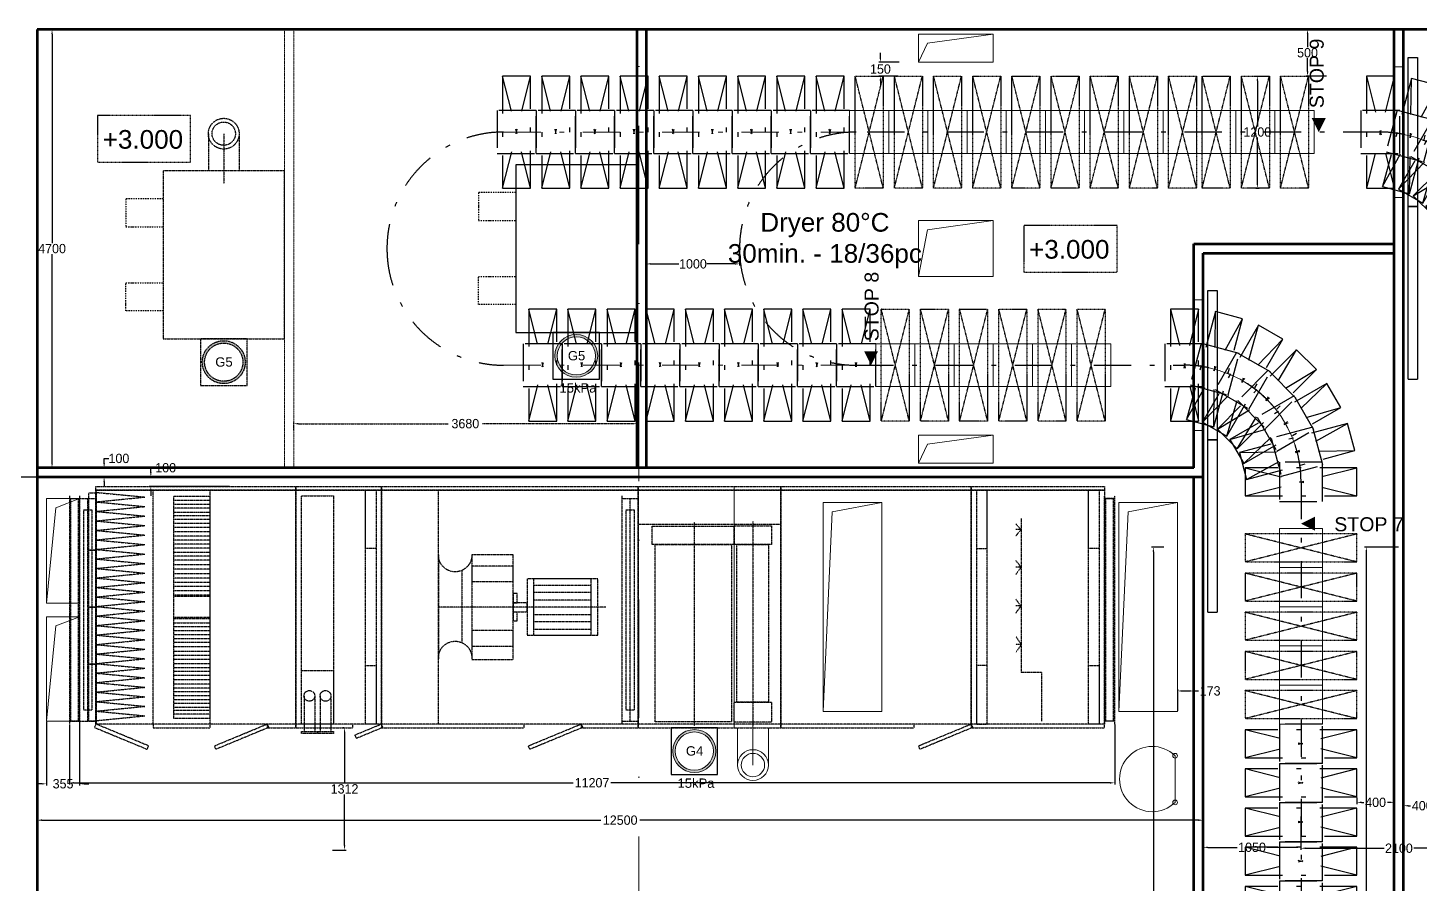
# Model space of a CAD drawing. Header units: metres. Extents: x 31500 to 1073645, y -1029792 to 61053.
# Drawn here: x 111158 to 126086, y -539297 to -530114 of the extents above; entities that cross this region are included whole.
import ezdxf

# ---------------------------------------------------------------- set-up
doc = ezdxf.new("R2010")
doc.units = ezdxf.units.M
doc.header["$PDMODE"] = 65
for name, pattern in [('DASHDOT', [8.5, 4, -2, 0.5, -2]), ('STRICHPUNKT', [1, 0.5, -0.25, 0, -0.25]), ('ČERCHOVANÁ', [25.4, 12.7, -6.35, 0, -6.35])]:
    doc.linetypes.add(name, pattern=pattern)
for name, color, linetype in [('3', 3, 'STRICHPUNKT'), ('CONVEYOR', 6, 'DASHDOT'), ('Layer15', 7, 'Continuous'), ('Rozšíření KAPA', 254, 'DASHDOT'), ('TG-OBRYS', 1, 'Continuous'), ('Trajektorie vozíku', 9, 'Continuous'), ('Vozík', 4, 'Continuous'), ('VZT-kanaly', 4, 'Continuous')]:
    doc.layers.add(name, color=color, linetype=linetype)
doc.layers.add('Osa(ISO)', color=6, linetype='Continuous', lineweight=25, true_color=0xff00ff)
for name, color, linetype, lineweight in [('Text obecně', 7, 'Continuous', 25), ('TG-KOTY', 2, 'Continuous', 18), ('TG-POMOC', 9, 'Continuous', 18)]:
    doc.layers.add(name, color=color, linetype=linetype, lineweight=lineweight)
doc.styles.add('ROMANS', font='TIMES.TTF')
doc.dimstyles.new('100', dxfattribs={"dimscale": 100, "dimtxt": 1, "dimasz": 0.5, "dimexe": 0.18, "dimexo": 0.0625, "dimgap": 0.09, "dimtad": 0, "dimtih": 1, "dimtoh": 1, "dimdec": 0, "dimzin": 0, "dimdsep": 46, "dimtxsty": 'Standard', "dimcen": 0.09, "dimadec": 0, "dimazin": 0, "dimtfac": 1, "dimtdec": 4, "dimtofl": 0, "dimtmove": 0, "dimatfit": 3, "dimfxl": 1, "dimtolj": 1, "dimtzin": 0, "dimarcsym": 0})

# ---------------------------------------------------------------- blocks, each defined once
blk = doc.blocks.new('*D3741')
at = {"layer": 'DEFPOINTS', "color": 0}
for p in [(110793, -534932), (112552, -534932), (112258, -539682)]:
    blk.add_point(p, dxfattribs=at)
at = {"layer": 'TG-KOTY', "color": 0, "lineweight": -2}
for p, q in [((112546, -534932), (110775, -534932)), ((110793, -534982), (110793, -536923)), ((110793, -539632), (110793, -537041)), ((112252, -539682), (110775, -539682))]:
    blk.add_line(p, q, dxfattribs=at)
at = {"layer": 'TG-KOTY', "color": 0}
for points in [[(110802, -534982), (110785, -534982), (110793, -534932)], [(110785, -539632), (110802, -539632), (110793, -539682)]]:
    blk.add_solid(points, dxfattribs=at)
at = {"layer": 'TG-KOTY', "color": 0, "insert": (110793, -536982), "char_height": 100, "attachment_point": 5}
blk.add_mtext('\\A1;4750', dxfattribs=at)
blk = doc.blocks.new('*D3742')
at = {"layer": 'DEFPOINTS', "color": 0}
for p in [(111976, -534832), (112552, -534832), (111259, -534932)]:
    blk.add_point(p, dxfattribs=at)
at = {"layer": 'TG-KOTY', "color": 0, "lineweight": -2}
for p, q in [((112546, -534832), (111958, -534832)), ((111976, -534732), (112026, -534732)), ((111976, -534782), (111976, -534732)), ((111265, -534932), (111994, -534932)), ((111976, -534982), (111976, -535032))]:
    blk.add_line(p, q, dxfattribs=at)
at = {"layer": 'TG-KOTY', "color": 0}
for points in [[(111968, -534782), (111985, -534782), (111976, -534832)], [(111985, -534982), (111968, -534982), (111976, -534932)]]:
    blk.add_solid(points, dxfattribs=at)
at = {"layer": 'TG-KOTY', "color": 0, "insert": (112135, -534732), "char_height": 100, "attachment_point": 5}
blk.add_mtext('\\A1;100', dxfattribs=at)
blk = doc.blocks.new('*D3743')
at = {"layer": 'DEFPOINTS', "color": 0}
for p in [(111418, -530132), (112546, -530132), (111976, -534832)]:
    blk.add_point(p, dxfattribs=at)
at = {"layer": 'TG-KOTY', "color": 0, "lineweight": -2}
for p, q in [((112540, -530132), (111400, -530132)), ((111418, -530182), (111418, -532423)), ((111418, -534782), (111418, -532541)), ((111970, -534832), (111400, -534832))]:
    blk.add_line(p, q, dxfattribs=at)
at = {"layer": 'TG-KOTY', "color": 0}
for points in [[(111426, -530182), (111410, -530182), (111418, -530132)], [(111410, -534782), (111426, -534782), (111418, -534832)]]:
    blk.add_solid(points, dxfattribs=at)
at = {"layer": 'TG-KOTY', "color": 0, "insert": (111418, -532482), "char_height": 100, "attachment_point": 5}
blk.add_mtext('\\A1;4700', dxfattribs=at)
blk = doc.blocks.new('*D3744')
at = {"layer": 'DEFPOINTS', "color": 0}
for p in [(114554, -537620), (114418, -538932), (114554, -538932)]:
    blk.add_point(p, dxfattribs=at)
at = {"layer": 'TG-KOTY', "color": 0, "lineweight": -2}
for p, q in [((114548, -537620), (114536, -537620)), ((114554, -537670), (114554, -538217)), ((114554, -538882), (114554, -538335)), ((114425, -538932), (114572, -538932))]:
    blk.add_line(p, q, dxfattribs=at)
at = {"layer": 'TG-KOTY', "color": 0}
for points in [[(114562, -537670), (114546, -537670), (114554, -537620)], [(114546, -538882), (114562, -538882), (114554, -538932)]]:
    blk.add_solid(points, dxfattribs=at)
at = {"layer": 'TG-KOTY', "color": 0, "insert": (114554, -538276), "char_height": 100, "attachment_point": 5}
blk.add_mtext('\\A1;1312', dxfattribs=at)
blk = doc.blocks.new('9A$41464748494A')
at = {"layer": '3', "color": 5}
for p, q in [((-600, 150), (-600, -150)), ((600, 150), (-600, 150)), ((-600, -150), (600, 150)), ((-600, 150), (600, -150)), ((600, -150), (600, 150)), ((-600, -150), (600, -150))]:
    blk.add_line(p, q, dxfattribs=at)
blk = doc.blocks.new('eA$4150')
at = {"layer": 'Osa(ISO)', "color": 4, "lineweight": 0}
blk.add_lwpolyline([(-230, -210), (230, -210), (230, 210), (-230, 210)], close=True, dxfattribs=at)
at = {"layer": 'Osa(ISO)', "color": 5, "lineweight": 0}
blk.add_blockref('9A$41464748494A', (0, 0), dxfattribs=at)
blk = doc.blocks.new('*D3776')
at = {"layer": 'DEFPOINTS', "color": 0}
for p in [(124808, -538567), (126908, -538635), (126908, -538912)]:
    blk.add_point(p, dxfattribs=at)
at = {"layer": 'TG-KOTY', "color": 0, "lineweight": -2}
for p, q in [((124808, -538573), (124808, -538930)), ((126908, -538641), (126908, -538930)), ((124858, -538912), (125699, -538912)), ((126858, -538912), (126017, -538912))]:
    blk.add_line(p, q, dxfattribs=at)
at = {"layer": 'TG-KOTY', "color": 0}
for points in [[(124858, -538903), (124858, -538920), (124808, -538912)], [(126858, -538920), (126858, -538903), (126908, -538912)]]:
    blk.add_solid(points, dxfattribs=at)
at = {"layer": 'TG-KOTY', "color": 0, "insert": (125858, -538912), "char_height": 100, "attachment_point": 5}
blk.add_mtext('\\A1;2100', dxfattribs=at)
blk = doc.blocks.new('*D3778')
at = {"layer": 'DEFPOINTS', "color": 0}
for p in [(111259, -538524), (123759, -538611), (123759, -538617)]:
    blk.add_point(p, dxfattribs=at)
at = {"layer": 'TG-KOTY', "color": 0, "lineweight": -2}
for p, q in [((111259, -538530), (111259, -538629)), ((111309, -538611), (117300, -538611)), ((123709, -538611), (117718, -538611)), ((123759, -538611), (123759, -538593))]:
    blk.add_line(p, q, dxfattribs=at)
at = {"layer": 'TG-KOTY', "color": 0}
for points in [[(111309, -538602), (111309, -538619), (111259, -538611)], [(123709, -538619), (123709, -538602), (123759, -538611)]]:
    blk.add_solid(points, dxfattribs=at)
at = {"layer": 'TG-KOTY', "color": 0, "insert": (117509, -538611), "char_height": 100, "attachment_point": 5}
blk.add_mtext('\\A1;12500', dxfattribs=at)
blk = doc.blocks.new('*D3803')
at = {"layer": 'DEFPOINTS', "color": 0}
for p in [(112477, -534932), (112552, -534932), (113326, -535032)]:
    blk.add_point(p, dxfattribs=at)
at = {"layer": 'TG-KOTY', "color": 0, "lineweight": -2}
for p, q in [((112477, -534832), (112527, -534832)), ((112477, -534882), (112477, -534832)), ((112546, -534932), (112459, -534932)), ((113320, -535032), (112459, -535032)), ((112477, -535082), (112477, -535132))]:
    blk.add_line(p, q, dxfattribs=at)
at = {"layer": 'TG-KOTY', "color": 0}
for points in [[(112469, -534882), (112485, -534882), (112477, -534932)], [(112485, -535082), (112469, -535082), (112477, -535032)]]:
    blk.add_solid(points, dxfattribs=at)
at = {"layer": 'TG-KOTY', "color": 0, "insert": (112636, -534832), "char_height": 100, "attachment_point": 5}
blk.add_mtext('\\A1;100', dxfattribs=at)
blk = doc.blocks.new('*D3804')
at = {"layer": 'DEFPOINTS', "color": 0}
for p in [(124878, -530132), (124878, -530132), (125089, -530632)]:
    blk.add_point(p, dxfattribs=at)
at = {"layer": 'TG-KOTY', "color": 0, "lineweight": -2}
for p, q in [((124872, -530132), (124860, -530132)), ((124878, -530182), (124878, -530323)), ((124878, -530582), (124878, -530441)), ((125082, -530632), (124860, -530632))]:
    blk.add_line(p, q, dxfattribs=at)
at = {"layer": 'TG-KOTY', "color": 0}
for points in [[(124887, -530182), (124870, -530182), (124878, -530132)], [(124870, -530582), (124887, -530582), (124878, -530632)]]:
    blk.add_solid(points, dxfattribs=at)
at = {"layer": 'TG-KOTY', "color": 0, "insert": (124878, -530382), "char_height": 100, "attachment_point": 5}
blk.add_mtext('\\A1;500', dxfattribs=at)
blk = doc.blocks.new('*D3810')
at = {"layer": 'DEFPOINTS', "color": 0}
for p in [(120507, -530482), (120299, -530632), (120495, -530632)]:
    blk.add_point(p, dxfattribs=at)
at = {"layer": 'TG-KOTY', "color": 0, "lineweight": -2}
for p, q in [((120501, -530482), (120281, -530482)), ((120299, -530432), (120299, -530382)), ((120489, -530632), (120281, -530632)), ((120299, -530682), (120299, -530732))]:
    blk.add_line(p, q, dxfattribs=at)
at = {"layer": 'TG-KOTY', "color": 0}
for points in [[(120290, -530432), (120307, -530432), (120299, -530482)], [(120307, -530682), (120290, -530682), (120299, -530632)]]:
    blk.add_solid(points, dxfattribs=at)
at = {"layer": 'TG-KOTY', "color": 0, "insert": (120299, -530557), "char_height": 100, "attachment_point": 5}
blk.add_mtext('\\A1;150', dxfattribs=at)
blk = doc.blocks.new('4A$4145464748494A4B4C4D4E4F505152535455565758595A5B5C5D5E5F606162636465666768696A6B6C6D6E6F707172737475767778797A7B7C7D7E7F808182838485868788898A8B8C8D8E8F909192939495969798999A9B9C9D9E9FA0A1A2A3A4A5A6A7A8A9AAABACADAEAFB0B1B2B3B4B5B6B7B8B9BABBBCBDBEBFC0C1C2C3C4C5C6C7C8C9CACBCCCDCECFD0D1D2D3D4D5D6D7D8D9DADBDCDDDEDFE0E1E2E3E4E5E6E7EDF3F9FF10510B11111711D12312912F13513B14114714D15315915F16516616716816916A16B16C16D17317917F18518B19119719D1A31A91AF1B51BB1C11C71CD1D31D91DF1E51EB1F11F71FD20320920F21521B22122722D23323923F24524B25125725D26326926F')
at = {"color": 3}
for p, q in [((-285, -100), (-285, -2548)), ((-285, -131), (-175, -131)), ((-175, -100), (-175, -2548)), ((-175, -100), (-175, -2548)), ((-175, -131), (0, -131)), ((-88, -2517), (-88, -131)), ((-88, -2517), (-88, -131)), ((0, -64), (525, -114)), ((0, -100), (0, -2548)), ((0, -166), (525, -114)), ((612, -2548), (612, -40)), ((1224, -2548), (1224, -40)), ((3672, -2548), (3672, -40)), ((3672, -2548), (3672, -40)), ((5639, -100), (5639, -2548)), ((5639, -100), (5639, -2548)), ((5639, -100), (5639, -2548)), ((5639, -131), (5814, -131)), ((5639, -131), (5814, -131)), ((5639, -131), (5814, -131)), ((5726, -2517), (5726, -131)), ((5726, -2517), (5726, -131)), ((5726, -2517), (5726, -131)), ((5726, -2517), (5726, -131)), ((5726, -2517), (5726, -131)), ((5726, -2517), (5726, -131)), ((5814, -100), (5814, -2548)), ((5814, -100), (5814, -2548)), ((5814, -100), (5814, -2548)), ((10812, -2548), (10812, -100)), ((10922, -131), (10812, -131)), ((10922, -2548), (10922, -100)), ((0, -166), (525, -216)), ((0, -268), (525, -216)), ((0, -268), (525, -318)), ((1222, -151), (832, -151)), ((1222, -194), (832, -194)), ((1222, -234), (832, -234)), ((832, -275), (1222, -275)), ((0, -370), (525, -318)), ((0, -370), (525, -420)), ((0, -472), (525, -420)), ((1218, -315), (832, -315)), ((1222, -356), (832, -356)), ((1222, -442), (832, -442)), ((1222, -399), (835, -399)), ((5814, -406), (7344, -406)), ((6415, -384), (6415, -2569)), ((7044, -377), (7044, -2569)), ((9917, -462), (9861, -399)), ((9919, -343), (9919, -1997)), ((0, -472), (525, -522)), ((0, -574), (525, -522)), ((0, -574), (525, -624)), ((1222, -486), (832, -486)), ((1222, -533), (832, -533)), ((1222, -576), (832, -576)), ((9917, -462), (9861, -462)), ((9917, -462), (9863, -531)), ((0, -676), (525, -624)), ((0, -676), (525, -726)), ((0, -778), (525, -726)), ((1222, -618), (832, -618)), ((1222, -661), (832, -661)), ((832, -704), (1222, -704)), ((3672, -733), (3672, -1855)), ((0, -778), (525, -828)), ((0, -880), (525, -828)), ((0, -880), (525, -930)), ((1222, -747), (832, -747)), ((1222, -791), (832, -791)), ((1222, -887), (832, -887)), ((1222, -840), (835, -840)), ((9917, -865), (9863, -865)), ((9917, -865), (9863, -944)), ((9917, -865), (9864, -796)), ((0, -982), (525, -930)), ((0, -982), (525, -1032)), ((0, -1084), (525, -1032)), ((1222, -936), (832, -936)), ((1222, -984), (832, -984)), ((1222, -1029), (832, -1029)), ((3923, -900), (3923, -1675)), ((0, -1084), (525, -1134)), ((0, -1186), (525, -1134)), ((0, -1186), (525, -1236)), ((1222, -1074), (832, -1074)), ((1222, -1121), (832, -1121)), ((1222, -1167), (832, -1167)), ((1222, -1181), (832, -1181)), ((0, -1288), (525, -1236)), ((0, -1288), (525, -1338)), ((0, -1390), (525, -1338)), ((5468, -1296), (3673, -1296)), ((9917, -1281), (9860, -1281)), ((9917, -1281), (9861, -1209)), ((9917, -1281), (9861, -1358)), ((0, -1390), (525, -1440)), ((0, -1492), (525, -1440)), ((0, -1492), (525, -1542)), ((1223, -1421), (831, -1421)), ((1222, -1405), (832, -1405)), ((832, -1464), (1224, -1464)), ((0, -1594), (525, -1542)), ((0, -1594), (525, -1644)), ((1224, -1505), (831, -1505)), ((1224, -1549), (831, -1549)), ((1224, -1592), (831, -1592)), ((1224, -1634), (831, -1634)), ((9920, -1694), (9864, -1608)), ((0, -1696), (525, -1644)), ((0, -1696), (525, -1746)), ((0, -1798), (525, -1746)), ((1224, -1673), (831, -1673)), ((1224, -1720), (831, -1720)), ((1224, -1770), (831, -1770)), ((9920, -1694), (9862, -1694)), ((9920, -1694), (9862, -1782)), ((0, -1798), (525, -1848)), ((0, -1900), (525, -1848)), ((0, -1900), (525, -1950)), ((1224, -1814), (831, -1814)), ((1224, -1857), (831, -1857)), ((1224, -1901), (831, -1901)), ((0, -2002), (525, -1950)), ((0, -2002), (525, -2052)), ((0, -2104), (525, -2052)), ((1224, -1946), (831, -1946)), ((1224, -1986), (831, -1986)), ((1224, -2027), (831, -2027)), ((1224, -2075), (831, -2075)), ((10136, -1996), (9919, -1996)), ((10136, -1996), (10136, -2519)), ((0, -2104), (525, -2154)), ((0, -2206), (525, -2154)), ((0, -2206), (525, -2256)), ((1224, -2120), (831, -2120)), ((1224, -2162), (831, -2162)), ((1224, -2203), (831, -2203)), ((0, -2308), (525, -2256)), ((0, -2308), (525, -2358)), ((0, -2410), (525, -2358)), ((1224, -2244), (831, -2244)), ((1224, -2287), (831, -2287)), ((2231, -2246), (2231, -2628)), ((2346, -2246), (2346, -2628)), ((2403, -2246), (2403, -2628)), ((2518, -2246), (2518, -2628)), ((-285, -2517), (-175, -2517)), ((-175, -2517), (0, -2517)), ((0, -2410), (525, -2460)), ((0, -2512), (525, -2460)), ((1220, -2402), (831, -2402)), ((1220, -2441), (831, -2441)), ((5639, -2517), (5814, -2517)), ((5639, -2517), (5814, -2517)), ((5639, -2517), (5814, -2517)), ((10922, -2517), (10812, -2517))]:
    blk.add_line(p, q, dxfattribs=at)
at = {"color": 3, "lineweight": -3}
for p, q in [((2202, -2628), (2374, -2628)), ((2202, -2648), (2202, -2628)), ((2374, -2648), (2202, -2648)), ((2374, -2628), (2374, -2648)), ((2374, -2628), (2547, -2628)), ((2374, -2648), (2374, -2628)), ((2547, -2648), (2374, -2648)), ((2547, -2628), (2547, -2648))]:
    blk.add_line(p, q, dxfattribs=at)
for points in [[(0, 0, 0), (2142, 0, 0), (2142, -40, 0), (0, -40, 0)], [(2142, 0, 0), (3060, 0, 0), (3060, -40, 0), (2142, -40, 0)], [(3060, 0, 0), (5814, 0, 0), (5814, -40, 0), (3060, -40, 0)], [(5814, 0, 0), (7344, 0, 0), (7344, -40, 0), (5814, -40, 0)], [(7344, 0, 0), (9384, 0, 0), (9384, -40, 0), (7344, -40, 0)], [(9384, 0, 0), (10812, 0, 0), (10812, -40, 0), (9384, -40, 0)], [(-268, -131, 0), (-192, -131, 0), (-192, -2517, 0), (-268, -2517, 0)], [(-75, -70, 0), (0, -70, 0), (0, -682, 0), (-75, -682, 0)], [(0, -40, 0), (1, -40, 0), (1, -2548, 0), (0, -2548, 0)], [(0, -40, 0), (2142, -40, 0), (2142, -2548, 0), (0, -2548, 0)], [(1223, -108, 0), (831, -108, 0), (831, -2484, 0), (1223, -2484, 0)], [(2142, -40, 0), (3060, -40, 0), (3060, -2548, 0), (2142, -2548, 0)], [(2202, -100, 0), (2547, -100, 0), (2547, -2548, 0), (2202, -2548, 0)], [(2889, -40, 0), (3005, -40, 0), (3005, -2548, 0), (2889, -2548, 0)], [(2889, -40, 0), (3005, -40, 0), (3005, -667, 0), (2889, -667, 0)], [(3060, -40, 0), (5814, -40, 0), (5814, -2548, 0), (3060, -2548, 0)], [(5814, -40, 0), (7344, -40, 0), (7344, -2548, 0), (5814, -2548, 0)], [(7344, -40, 0), (9384, -40, 0), (9384, -2548, 0), (7344, -2548, 0)], [(9384, -40, 0), (10812, -40, 0), (10812, -2548, 0), (9384, -2548, 0)], [(9555, -40, 0), (9439, -40, 0), (9439, -2548, 0), (9555, -2548, 0)], [(9555, -40, 0), (9439, -40, 0), (9439, -667, 0), (9555, -667, 0)], [(10641, -40, 0), (10757, -40, 0), (10757, -2548, 0), (10641, -2548, 0)], [(10641, -40, 0), (10757, -40, 0), (10757, -667, 0), (10641, -667, 0)], [(10906, -2517, 0), (10828, -2517, 0), (10828, -131, 0), (10906, -131, 0)], [(-131, -250, 0), (-44, -250, 0), (-44, -2398, 0), (-131, -2398, 0)], [(5683, -250, 0), (5770, -250, 0), (5770, -2398, 0), (5683, -2398, 0)], [(5683, -250, 0), (5770, -250, 0), (5770, -2398, 0), (5683, -2398, 0)], [(5683, -250, 0), (5770, -250, 0), (5770, -2398, 0), (5683, -2398, 0)], [(5962, -426, 0), (6841, -426, 0), (6841, -624, 0), (5962, -624, 0)], [(6841, -423, 0), (7243, -423, 0), (7243, -624, 0), (6841, -624, 0)], [(-75, -682, 0), (0, -682, 0), (0, -1294, 0), (-75, -1294, 0)], [(4474, -733, 0), (4030, -733, 0), (4030, -1855, 0), (4474, -1855, 0)], [(5996, -624, 0), (6814, -624, 0), (6814, -2526, 0), (5996, -2526, 0)], [(6872, -624, 0), (7212, -624, 0), (7212, -2314, 0), (6872, -2314, 0)], [(4473, -854, 0), (4029, -854, 0), (4029, -1018, 0), (4473, -1018, 0)], [(5381, -991, 0), (4622, -991, 0), (4622, -1596, 0), (5381, -1596, 0)], [(5309, -991, 0), (4692, -991, 0), (4692, -1596, 0), (5309, -1596, 0)], [(4517, -1149, 0), (4474, -1149, 0), (4474, -1247, 0), (4517, -1247, 0)], [(5310, -1063, 0), (4691, -1063, 0), (4691, -1529, 0), (5310, -1529, 0)], [(5310, -1138, 0), (4691, -1138, 0), (4691, -1448, 0), (5310, -1448, 0)], [(-75, -1294, 0), (0, -1294, 0), (0, -1906, 0), (-75, -1906, 0)], [(4622, -1247, 0), (4474, -1247, 0), (4474, -1346, 0), (4622, -1346, 0)], [(5310, -1218, 0), (4691, -1218, 0), (4691, -1373, 0), (5310, -1373, 0)], [(4517, -1347, 0), (4474, -1347, 0), (4474, -1441, 0), (4517, -1441, 0)], [(4473, -1546, 0), (4029, -1546, 0), (4029, -1712, 0), (4473, -1712, 0)], [(-75, -1906, 0), (0, -1906, 0), (0, -2518, 0), (-75, -2518, 0)], [(2889, -1921, 0), (3005, -1921, 0), (3005, -2548, 0), (2889, -2548, 0)], [(9555, -1921, 0), (9439, -1921, 0), (9439, -2548, 0), (9555, -2548, 0)], [(10641, -1921, 0), (10757, -1921, 0), (10757, -2548, 0), (10641, -2548, 0)], [(2202, -1973, 0), (2547, -1973, 0), (2547, -2548, 0), (2202, -2548, 0)], [(1224, -2327, 0), (831, -2327, 0), (831, -2366, 0), (1224, -2366, 0)], [(6841, -2314, 0), (7244, -2314, 0), (7244, -2527, 0), (6841, -2527, 0)], [(-15, -2585, 0), (550, -2819, 0), (565, -2782, 0), (0, -2548, 0)], [(612, -2588, 0), (1224, -2588, 0), (1224, -2548, 0), (612, -2548, 0)], [(1851, -2585, 0), (1286, -2819, 0), (1271, -2782, 0), (1836, -2548, 0)], [(1836, -2588, 0), (2142, -2588, 0), (2142, -2548, 0), (1836, -2548, 0)], [(2142, -2588, 0), (2754, -2588, 0), (2754, -2548, 0), (2142, -2548, 0)], [(3075, -2585, 0), (2793, -2702, 0), (2777, -2665, 0), (3060, -2548, 0)], [(3060, -2588, 0), (4590, -2588, 0), (4590, -2548, 0), (3060, -2548, 0)], [(5217, -2585, 0), (4652, -2819, 0), (4637, -2782, 0), (5202, -2548, 0)], [(5202, -2588, 0), (5814, -2588, 0), (5814, -2548, 0), (5202, -2548, 0)], [(5814, -2588, 0), (7344, -2588, 0), (7344, -2548, 0), (5814, -2548, 0)], [(7344, -2588, 0), (8772, -2588, 0), (8772, -2548, 0), (7344, -2548, 0)], [(9399, -2585, 0), (8834, -2819, 0), (8819, -2782, 0), (9384, -2548, 0)], [(9384, -2588, 0), (10812, -2588, 0), (10812, -2548, 0), (9384, -2548, 0)]]:
    blk.add_polyline3d(points, close=True, dxfattribs=at)
at = {"color": 3, "extrusion": (0, 0, -1)}
for centre, start_param, end_param in [((3851, -737), 1.572061, 4.712389), ((3851, -1839), -1.570796, 1.572061)]:
    blk.add_ellipse(centre, major_axis=(0, 179), ratio=1, start_param=start_param, end_param=end_param, dxfattribs=at)
at = {"color": 3}
for centre in [(2288, -2246), (2461, -2246)]:
    blk.add_ellipse(centre, major_axis=(0, 57.5), ratio=1, dxfattribs=at)
at = {"layer": 'Layer15', "color": 1, "lineweight": 0}
blk.add_line((9415, 99), (9415, 99), dxfattribs=at)
blk = doc.blocks.new('*D3817')
at = {"layer": 'DEFPOINTS', "color": 0}
for p in [(111604, -537580), (122811, -537580), (122811, -538210)]:
    blk.add_point(p, dxfattribs=at)
at = {"layer": 'TG-KOTY', "color": 0, "lineweight": -2}
for p, q in [((111604, -537586), (111604, -538228)), ((122811, -537586), (122811, -538228)), ((111654, -538210), (117006, -538210)), ((122761, -538210), (117408, -538210))]:
    blk.add_line(p, q, dxfattribs=at)
at = {"layer": 'TG-KOTY', "color": 0}
for points in [[(111654, -538202), (111654, -538219), (111604, -538210)], [(122761, -538219), (122761, -538202), (122811, -538210)]]:
    blk.add_solid(points, dxfattribs=at)
at = {"layer": 'TG-KOTY', "color": 0, "insert": (117207, -538210), "char_height": 100, "attachment_point": 5}
blk.add_mtext('\\A1;11207', dxfattribs=at)
blk = doc.blocks.new('*D3829')
at = {"layer": 'DEFPOINTS', "color": 0}
for p in [(111359, -537549), (111714, -537549), (111714, -538221)]:
    blk.add_point(p, dxfattribs=at)
at = {"layer": 'TG-KOTY', "color": 0, "lineweight": -2}
for p, q in [((111359, -537555), (111359, -538239)), ((111714, -537555), (111714, -538239)), ((111309, -538221), (111259, -538221)), ((111764, -538221), (111814, -538221))]:
    blk.add_line(p, q, dxfattribs=at)
at = {"layer": 'TG-KOTY', "color": 0}
for points in [[(111309, -538229), (111309, -538213), (111359, -538221)], [(111764, -538213), (111764, -538229), (111714, -538221)]]:
    blk.add_solid(points, dxfattribs=at)
at = {"layer": 'TG-KOTY', "color": 0, "insert": (111536, -538221), "char_height": 100, "attachment_point": 5}
blk.add_mtext('\\A1;355', dxfattribs=at)
blk = doc.blocks.new('*D3831')
at = {"layer": 'DEFPOINTS', "color": 0}
for p in [(123759, -538561), (124808, -538573), (124808, -538902)]:
    blk.add_point(p, dxfattribs=at)
at = {"layer": 'TG-KOTY', "color": 0, "lineweight": -2}
for p, q in [((123759, -538567), (123759, -538920)), ((124808, -538580), (124808, -538920)), ((123809, -538902), (124124, -538902)), ((124758, -538902), (124442, -538902))]:
    blk.add_line(p, q, dxfattribs=at)
at = {"layer": 'TG-KOTY', "color": 0}
for points in [[(123809, -538894), (123809, -538910), (123759, -538902)], [(124758, -538910), (124758, -538894), (124808, -538902)]]:
    blk.add_solid(points, dxfattribs=at)
at = {"layer": 'TG-KOTY', "color": 0, "insert": (124283, -538902), "char_height": 100, "attachment_point": 5}
blk.add_mtext('\\A1;1050', dxfattribs=at)
blk = doc.blocks.new('*D3832')
at = {"layer": 'DEFPOINTS', "color": 0}
for p in [(117789, -532482), (118789, -532482), (117789, -532646)]:
    blk.add_point(p, dxfattribs=at)
at = {"layer": 'TG-KOTY', "color": 0, "lineweight": -2}
for p, q in [((117789, -532488), (117789, -532664)), ((118789, -532488), (118789, -532664)), ((117839, -532646), (118138, -532646)), ((118739, -532646), (118439, -532646))]:
    blk.add_line(p, q, dxfattribs=at)
at = {"layer": 'TG-KOTY', "color": 0}
for points in [[(117839, -532637), (117839, -532654), (117789, -532646)], [(118739, -532654), (118739, -532637), (118789, -532646)]]:
    blk.add_solid(points, dxfattribs=at)
at = {"layer": 'TG-KOTY', "color": 0, "insert": (118289, -532646), "char_height": 100, "attachment_point": 5}
blk.add_mtext('\\A1;1000', dxfattribs=at)
blk = doc.blocks.new('*D3841')
at = {"layer": 'DEFPOINTS', "color": 0}
for p in [(125908, -538174), (126308, -538262), (126308, -538456)]:
    blk.add_point(p, dxfattribs=at)
at = {"layer": 'TG-KOTY', "color": 0, "lineweight": -2}
for p, q in [((125908, -538180), (125908, -538474)), ((126308, -538268), (126308, -538474)), ((125958, -538456), (125983, -538456)), ((126258, -538456), (126234, -538456))]:
    blk.add_line(p, q, dxfattribs=at)
at = {"layer": 'TG-KOTY', "color": 0}
for points in [[(125958, -538448), (125958, -538464), (125908, -538456)], [(126258, -538464), (126258, -538448), (126308, -538456)]]:
    blk.add_solid(points, dxfattribs=at)
at = {"layer": 'TG-KOTY', "color": 0, "insert": (126108, -538456), "char_height": 100, "attachment_point": 5}
blk.add_mtext('\\A1;400', dxfattribs=at)
blk = doc.blocks.new('aA$41454647')
at = {"layer": 'TG-POMOC', "lineweight": 0}
blk.add_line((-250, 0), (250, 0), dxfattribs=at)
for centre in [(-250, 0), (250, 0)]:
    blk.add_circle(centre, 25, dxfattribs=at)
blk.add_arc((0, -245), 350, 135.5847, 44.4153, dxfattribs=at)
blk = doc.blocks.new('*D3842')
at = {"layer": 'DEFPOINTS', "color": 0}
for p in [(123658, -537225), (123486, -537446), (123658, -537446)]:
    blk.add_point(p, dxfattribs=at)
at = {"layer": 'TG-KOTY', "color": 0, "lineweight": -2}
for p, q in [((123486, -537440), (123486, -537207)), ((123658, -537440), (123658, -537207)), ((123536, -537225), (123608, -537225)), ((123658, -537225), (123708, -537225))]:
    blk.add_line(p, q, dxfattribs=at)
at = {"layer": 'TG-KOTY', "color": 0}
for points in [[(123536, -537217), (123536, -537234), (123486, -537225)], [(123608, -537234), (123608, -537217), (123658, -537225)]]:
    blk.add_solid(points, dxfattribs=at)
at = {"layer": 'TG-KOTY', "color": 0, "insert": (123834, -537225), "char_height": 100, "attachment_point": 5}
blk.add_mtext('\\A1;173', dxfattribs=at)
blk = doc.blocks.new('*D3854')
at = {"layer": 'DEFPOINTS', "color": 0}
for p in [(123344, -535682), (123225, -544832), (124192, -544832)]:
    blk.add_point(p, dxfattribs=at)
at = {"layer": 'TG-KOTY', "color": 0, "lineweight": -2}
for p, q in [((123338, -535682), (123207, -535682)), ((123225, -535732), (123225, -540198)), ((123225, -544782), (123225, -540316)), ((124186, -544832), (123207, -544832))]:
    blk.add_line(p, q, dxfattribs=at)
at = {"layer": 'TG-KOTY', "color": 0}
for points in [[(123233, -535732), (123217, -535732), (123225, -535682)], [(123217, -544782), (123233, -544782), (123225, -544832)]]:
    blk.add_solid(points, dxfattribs=at)
at = {"layer": 'TG-KOTY', "color": 0, "insert": (123225, -540257), "char_height": 100, "attachment_point": 5}
blk.add_mtext('\\A1;9150', dxfattribs=at)
blk = doc.blocks.new('*D3857')
at = {"layer": 'DEFPOINTS', "color": 0}
for p in [(125859, -535682), (125508, -544832), (125858, -544832)]:
    blk.add_point(p, dxfattribs=at)
at = {"layer": 'TG-KOTY', "color": 0, "lineweight": -2}
for p, q in [((125852, -535682), (125490, -535682)), ((125508, -535732), (125508, -540198)), ((125508, -544782), (125508, -540316)), ((125852, -544832), (125490, -544832))]:
    blk.add_line(p, q, dxfattribs=at)
at = {"layer": 'TG-KOTY', "color": 0}
for points in [[(125517, -535732), (125500, -535732), (125508, -535682)], [(125500, -544782), (125517, -544782), (125508, -544832)]]:
    blk.add_solid(points, dxfattribs=at)
at = {"layer": 'TG-KOTY', "color": 0, "insert": (125508, -540257), "char_height": 100, "attachment_point": 5}
blk.add_mtext('\\A1;9150', dxfattribs=at)
blk = doc.blocks.new('*D3887')
at = {"layer": 'DEFPOINTS', "color": 0}
for p in [(125808, -538218), (125408, -538362), (125408, -538420)]:
    blk.add_point(p, dxfattribs=at)
at = {"layer": 'TG-KOTY', "color": 0, "lineweight": -2}
for p, q in [((125808, -538224), (125808, -538438)), ((125408, -538368), (125408, -538438)), ((125458, -538420), (125483, -538420)), ((125758, -538420), (125734, -538420))]:
    blk.add_line(p, q, dxfattribs=at)
at = {"layer": 'TG-KOTY', "color": 0}
for points in [[(125458, -538411), (125458, -538428), (125408, -538420)], [(125758, -538428), (125758, -538411), (125808, -538420)]]:
    blk.add_solid(points, dxfattribs=at)
at = {"layer": 'TG-KOTY', "color": 0, "insert": (125608, -538420), "char_height": 100, "attachment_point": 5}
blk.add_mtext('\\A1;400', dxfattribs=at)
blk = doc.blocks.new('1A$4145464748494A4B4C4D')
at = {"color": 7, "lineweight": 0}
for p, q in [((0, 700), (100, 700)), ((0, -700), (100, -700))]:
    blk.add_line(p, q, dxfattribs=at)
at = {"layer": 'Layer15', "color": 1, "lineweight": -3}
for p, q in [((150, -800), (150, 800)), ((150, 800), (250, 800)), ((250, 800), (250, -800)), ((250, -800), (150, -800))]:
    blk.add_line(p, q, dxfattribs=at)
at = {"layer": 'Layer15', "color": 4, "lineweight": -3}
for p, q in [((150, -2650), (150, -800)), ((150, -800), (250, -800)), ((250, -800), (250, -2650)), ((150, -2650), (250, -2650))]:
    blk.add_line(p, q, dxfattribs=at)
blk = doc.blocks.new('jA$41444546474849')
at = {"color": 9, "linetype": 'DASHDOT', "ltscale": 100}
for p, q in [((-600, 150), (-600, -150)), ((600, 150), (-600, 150)), ((-600, -150), (600, 150)), ((-600, 150), (600, -150)), ((600, -150), (600, 150)), ((-600, -150), (600, -150))]:
    blk.add_line(p, q, dxfattribs=at)
blk.add_lwpolyline([(-230, -210), (230, -210), (230, 210), (-230, 210)], close=True, dxfattribs=at)
blk = doc.blocks.new('oA$4145515253545556')
at = {"layer": 'Trajektorie vozíku', "lineweight": 0}
blk.add_arc((1250, 0), 1250, 90, 180, dxfattribs=at)
for p, rotation in [((926, 1207), 105), ((1250, 1250), 90), ((625, 1083), 120), ((366, 884), 135), ((167, 625), 150), ((43, 324), 165)]:
    blk.add_blockref('jA$41444546474849', p, dxfattribs=dict(at, rotation=rotation))
blk.add_blockref('jA$41444546474849', (0, 0), dxfattribs=at)
blk = doc.blocks.new('*D3888')
at = {"layer": 'DEFPOINTS', "color": 0}
for p in [(114009, -534359), (114009, -534435), (117689, -534435)]:
    blk.add_point(p, dxfattribs=at)
at = {"layer": 'Rozšíření KAPA', "color": 0, "lineweight": -2}
for p, q in [((114009, -534429), (114009, -534341)), ((114059, -534359), (115665, -534359)), ((117639, -534359), (116033, -534359)), ((117689, -534429), (117689, -534341))]:
    blk.add_line(p, q, dxfattribs=at)
at = {"layer": 'Rozšíření KAPA', "color": 0}
for points in [[(114059, -534351), (114059, -534368), (114009, -534359)], [(117639, -534368), (117639, -534351), (117689, -534359)]]:
    blk.add_solid(points, dxfattribs=at)
at = {"layer": 'Rozšíření KAPA', "color": 0, "lineweight": 100, "insert": (115849, -534359), "char_height": 100, "attachment_point": 5}
blk.add_mtext('\\A1;3680', dxfattribs=at)
blk = doc.blocks.new('*D3946')
at = {"layer": 'DEFPOINTS', "color": 0}
for p in [(124319, -530632), (124319, -531832), (124340, -531832)]:
    blk.add_point(p, dxfattribs=at)
at = {"layer": 'TG-KOTY', "color": 0, "lineweight": -2}
for p, q in [((124325, -530632), (124358, -530632)), ((124340, -530682), (124340, -531173)), ((124340, -531782), (124340, -531291)), ((124325, -531832), (124358, -531832))]:
    blk.add_line(p, q, dxfattribs=at)
at = {"layer": 'TG-KOTY', "color": 0}
for points in [[(124349, -530682), (124332, -530682), (124340, -530632)], [(124332, -531782), (124349, -531782), (124340, -531832)]]:
    blk.add_solid(points, dxfattribs=at)
at = {"layer": 'TG-KOTY', "color": 0, "insert": (124340, -531232), "char_height": 100, "attachment_point": 5}
blk.add_mtext('\\A1;1200', dxfattribs=at)

msp = doc.modelspace()

# ---------------------------------------------------------------- hatches: boundary and pattern name
at = {"layer": 'Rozšíření KAPA', "linetype": 'ČERCHOVANÁ'}
h = msp.add_hatch(color=256, dxfattribs=at)
h.paths.add_polyline_path([(113438.6, -533556.1, 2.8635642), (113438.6, -533842.5), (113438.6, -533797.4, -3.9242834), (113438.6, -533601.2)])
h.paths.add_polyline_path([(113438.6, -533842.5, 0.169586), (113488.6, -533699.3, 0.169586), (113438.6, -533556.1), (113438.6, -533601.2, -0.125408), (113463.6, -533699.3, -0.125408), (113438.6, -533797.4)])
at = {"layer": 'TG-KOTY'}
h = msp.add_hatch(color=256, dxfattribs=at)
h.paths.add_polyline_path([(117218.6, -533488.7, 2.8635642), (117218.6, -533775), (117218.6, -533729.9, -3.9242834), (117218.6, -533533.7)])
h.paths.add_polyline_path([(117218.6, -533775, 0.169586), (117268.6, -533631.8, 0.169586), (117218.6, -533488.7), (117218.6, -533533.7, -0.125408), (117243.6, -533631.8, -0.125408), (117218.6, -533729.9)])
h = msp.add_hatch(color=256, dxfattribs=at)
h.paths.add_polyline_path([(118484.1, -537726.7, 2.8635642), (118484.1, -538013), (118484.1, -537968, -3.9242834), (118484.1, -537771.7)])
h.paths.add_polyline_path([(118484.1, -538013, 0.169586), (118534.1, -537869.8, 0.169586), (118484.1, -537726.7), (118484.1, -537771.7, -0.125408), (118509.1, -537869.8, -0.125408), (118484.1, -537968)])

# ---------------------------------------------------------------- linework, layer by layer
at = {"color": 6, "linetype": 'DASHDOT', "ltscale": 100}
for p, q in [((125658.6, -531231.9), (120038.6, -531231.9)), ((120038.6, -533731.9), (123558.4, -533731.9)), ((124808.4, -534981.8), (124808.5, -541831.9))]:
    msp.add_line(p, q, dxfattribs=at)
for centre, start, end in [((120038.6, -532481.9), 90, 180), ((125658.6, -532481.9), 359.99879, 90), ((120038.6, -532481.9), 180, 270), ((123558.4, -534981.9), 0.00033, 90)]:
    msp.add_arc(centre, 1250, start, end, dxfattribs=at)
at = {"layer": '3', "color": 1}
for points in [[(111903.9, -531554.8), (112903.9, -531554.8), (112903.9, -531054.8), (111903.9, -531054.8)], [(121835.7, -532733.5), (122835.7, -532733.5), (122835.7, -532233.5), (121835.7, -532233.5)]]:
    msp.add_lwpolyline(points, close=True, dxfattribs=at)
at = {"layer": 'CONVEYOR', "color": 1}
for points in [[(124998.6, -531231.9, 0, 150, 0), (124998.6, -531081.9, 150, 150, 0)], [(120198.6, -533731.9, 0, 150, 0), (120198.6, -533581.9, 150, 150, 0)], [(124808.4, -535431.9, 0, 150, 0), (124958.4, -535431.8, 150, 150, 0)]]:
    msp.add_lwpolyline(points, format="xyseb", dxfattribs=at)
at = {"layer": 'Layer15', "color": 1, "lineweight": 0}
msp.add_line((111258.8, -530131.9), (123802.9, -530131.9), dxfattribs=at)
at = {"layer": 'Osa(ISO)', "linetype": 'ČERCHOVANÁ', "lineweight": 0, "ltscale": 100}
msp.add_line((117708.5, -555294.8), (117708.5, -518630.4), dxfattribs=at)
at = {"layer": 'Rozšíření KAPA', "lineweight": 0}
for p, q in [((113908.6, -530131.9), (113908.6, -534831.8)), ((114008.6, -530131.9), (114008.6, -534831.9))]:
    msp.add_line(p, q, dxfattribs=at)
at = {"layer": 'Rozšíření KAPA'}
for p, q in [((113093.6, -531249.3), (113093.6, -531649.3)), ((113258.6, -531249.3), (113258.6, -531784.4)), ((113423.6, -531249.3), (113423.6, -531649.3))]:
    msp.add_line(p, q, dxfattribs=at)
at = {"layer": 'Rozšíření KAPA', "linetype": 'ČERCHOVANÁ'}
for p, q in [((112208.6, -531949.3), (112208.6, -532249.3)), ((112608.6, -531949.3), (112208.6, -531949.3)), ((112208.6, -532249.3), (112608.6, -532249.3)), ((112208.6, -532849.3), (112608.6, -532849.3)), ((112208.6, -533149.3), (112208.6, -532849.3)), ((112608.6, -533149.3), (112208.6, -533149.3))]:
    msp.add_line(p, q, dxfattribs=at)
at = {"layer": 'Rozšíření KAPA'}
for points in [[(112608.6, -533449.3), (113908.6, -533449.3), (113908.6, -531649.3), (112608.6, -531649.3)], [(113008.6, -533949.3), (113508.6, -533949.3), (113508.6, -533449.3), (113008.6, -533449.3)]]:
    msp.add_lwpolyline(points, close=True, dxfattribs=at)
for centre, radius in [((113258.6, -531249.3), 165), ((113258.6, -531249.3), 125), ((113258.6, -533699.3), 230), ((113258.6, -533699.3), 205)]:
    msp.add_circle(centre, radius, dxfattribs=at)
at = {"layer": 'Rozšíření KAPA', "color": 9, "linetype": 'DASHDOT', "ltscale": 100}
for start, end in [(90, 180), (180, 270)]:
    msp.add_arc((116258.6, -532481.9), 1250, start, end, dxfattribs=at)
at = {"layer": 'TG-KOTY'}
for centre, radius in [((117038.6, -533631.8), 230), ((117038.6, -533631.8), 205), ((118304.1, -537869.8), 230), ((118304.1, -537869.8), 205)]:
    msp.add_circle(centre, radius, dxfattribs=at)
at = {"layer": 'TG-OBRYS', "lineweight": 100}
for p, q in [((111258.8, -530131.9), (111258.5, -541481.9)), ((147983.1, -530131.9), (111258.8, -530131.9)), ((117688.6, -530131.9), (117688.6, -534831.8)), ((117788.6, -530131.9), (117788.6, -534831.9)), ((125808.5, -544831.9), (125808.5, -530131.9)), ((125908.5, -544831.9), (125908.5, -530131.9)), ((123658.4, -532431.8), (125808.5, -532431.9)), ((123658.4, -534831.8), (123658.4, -532431.9)), ((123758.5, -541579.4), (123758.5, -532531.9)), ((123758.5, -532531.9), (125808.5, -532531.9)), ((123658.4, -534831.8), (111258.7, -534831.7)), ((123758.5, -534931.9), (111258.6, -534931.8)), ((123758.5, -534931.9), (116508.6, -534931.9)), ((123658.5, -541481.9), (123658.5, -534931.9))]:
    msp.add_line(p, q, dxfattribs=at)
at = {"layer": 'TG-OBRYS', "color": 1, "linetype": 'ČERCHOVANÁ'}
for p, q in [((115988.6, -531881.8), (115988.6, -532181.8)), ((116388.6, -531881.8), (115988.6, -531881.8)), ((115988.6, -532181.8), (116388.6, -532181.8)), ((115988.6, -532781.8), (116388.6, -532781.8)), ((115988.6, -533081.8), (115988.6, -532781.8)), ((116388.6, -533081.8), (115988.6, -533081.8))]:
    msp.add_line(p, q, dxfattribs=at)
at = {"layer": 'TG-OBRYS', "color": 1}
msp.add_lwpolyline([(116388.6, -533381.8), (117688.6, -533381.8), (117688.6, -531581.8), (116388.6, -531581.8)], close=True, dxfattribs=at)
at = {"layer": 'TG-OBRYS', "color": 2}
for points in [[(116788.6, -533881.8), (117288.6, -533881.8), (117288.6, -533381.8), (116788.6, -533381.8)], [(118054.1, -538119.8), (118554.1, -538119.8), (118554.1, -537619.8), (118054.1, -537619.8)]]:
    msp.add_lwpolyline(points, close=True, dxfattribs=at)
at = {"layer": 'TG-POMOC', "color": 9, "linetype": 'DASHDOT', "ltscale": 100}
for p, q in [((116258.6, -531231.9), (120028.6, -531231.9)), ((116258.6, -533731.9), (120038.6, -533731.9))]:
    msp.add_line(p, q, dxfattribs=at)
at = {"layer": 'TG-POMOC', "color": 254}
for p, q in [((118932.6, -538019.8), (118932.6, -537484.8)), ((118767.6, -538019.8), (118767.6, -537619.8)), ((119097.6, -538019.8), (119097.6, -537619.8))]:
    msp.add_line(p, q, dxfattribs=at)
for radius in [165, 125]:
    msp.add_circle((118932.6, -538019.8), radius, dxfattribs=at)
at = {"layer": 'VZT-kanaly', "lineweight": 0}
for p, q in [((120805.1, -530278.8), (121506.8, -530181.9)), ((120706.8, -530481.9), (120805.1, -530278.8)), ((120706.8, -532781.9), (120805.1, -532278.8)), ((120805.1, -532278.8), (121506.8, -532181.9)), ((120805.1, -534578.8), (121506.8, -534481.9)), ((120706.8, -534781.9), (120805.1, -534578.8)), ((118730.6, -537619.8), (118730.6, -535031.8)), ((111358.6, -536282.8), (111456.9, -535259.8)), ((111456.9, -535259.8), (111713.6, -535162.8)), ((119781.8, -535302.8), (120313.5, -535205.8)), ((122953.9, -535302.8), (123485.6, -535205.8)), ((119683.5, -537445.8), (119781.8, -535302.8)), ((122855.6, -537445.8), (122953.9, -535302.8)), ((111456.9, -536525.8), (111713.6, -536428.8)), ((111358.6, -537548.8), (111456.9, -536525.8))]:
    msp.add_line(p, q, dxfattribs=at)
for points in [[(120706.8, -530481.9), (121506.8, -530481.9), (121506.8, -530181.9), (120706.8, -530181.9)], [(120706.8, -532781.9), (121506.8, -532781.9), (121506.8, -532181.9), (120706.8, -532181.9)], [(121506.8, -534781.9), (120706.8, -534781.9), (120706.8, -534481.9), (121506.8, -534481.9)], [(111358.6, -536282.8), (111713.6, -536282.8), (111713.6, -535162.8), (111358.6, -535162.8)], [(119683.5, -537445.8), (120313.5, -537445.8), (120313.5, -535205.8), (119683.5, -535205.8)], [(122855.6, -537445.8), (123485.6, -537445.8), (123485.6, -535205.8), (122855.6, -535205.8)], [(111358.6, -537548.8), (111713.6, -537548.8), (111713.6, -536428.8), (111358.6, -536428.8)]]:
    msp.add_lwpolyline(points, close=True, dxfattribs=at)

# ---------------------------------------------------------------- block references
at = {"layer": 'CONVEYOR', "lineweight": 0}
msp.add_blockref('4A$4145464748494A4B4C4D4E4F505152535455565758595A5B5C5D5E5F606162636465666768696A6B6C6D6E6F707172737475767778797A7B7C7D7E7F808182838485868788898A8B8C8D8E8F909192939495969798999A9B9C9D9E9FA0A1A2A3A4A5A6A7A8A9AAABACADAEAFB0B1B2B3B4B5B6B7B8B9BABBBCBDBEBFC0C1C2C3C4C5C6C7C8C9CACBCCCDCECFD0D1D2D3D4D5D6D7D8D9DADBDCDDDEDFE0E1E2E3E4E5E6E7EDF3F9FF10510B11111711D12312912F13513B14114714D15315915F16516616716816916A16B16C16D17317917F18518B19119719D1A31A91AF1B51BB1C11C71CD1D31D91DF1E51EB1F11F71FD20320920F21521B22122722D23323923F24524B25125725D26326926F', (111888.6, -535031.8), dxfattribs=at)
at = {"layer": 'Rozšíření KAPA', "color": 5, "lineweight": 0}
for p, rotation in [((116398.6, -531231.9), 90), ((116818.6, -531231.9), 90), ((117238.6, -531231.9), 90), ((117658.6, -531231.9), 90), ((118078.6, -531231.9), 90), ((118498.6, -531231.9), 90), ((118918.6, -531231.9), 90), ((119338.6, -531231.9), 90), ((119758.6, -531231.9), 90), ((116678.6, -533731.9), 90), ((117098.6, -533731.9), 90), ((117518.6, -533731.9), 90), ((117938.6, -533731.9), 90), ((118358.6, -533731.9), 90), ((118778.6, -533731.9), 90), ((119198.6, -533731.9), 90), ((119618.6, -533731.9), 90), ((120038.6, -533731.9), 90), ((124808.4, -537791.9), 180), ((124808.4, -538211.9), 180), ((124808.4, -538631.9), 180), ((124808.4, -539051.9), 180), ((124808.4, -539471.9), 180)]:
    msp.add_blockref('jA$41444546474849', p, dxfattribs=dict(at, rotation=rotation))
at = {"layer": 'TG-KOTY', "lineweight": 0, "rotation": 270}
msp.add_blockref('aA$41454647', (123458.5, -538169.8), dxfattribs=at)
at = {"layer": 'TG-OBRYS', "lineweight": 100, "rotation": 2.380338460245282e-05}
for p in [(125808.5, -531231.9), (123658.4, -533731.9)]:
    msp.add_blockref('1A$4145464748494A4B4C4D', p, dxfattribs=at)
at = {"layer": 'Trajektorie vozíku', "lineweight": 0, "rotation": 270}
for p in [(125658.6, -531231.9), (123558.4, -533731.9)]:
    msp.add_blockref('oA$4145515253545556', p, dxfattribs=at)
at = {"layer": 'Vozík', "color": 5, "lineweight": 0, "xscale": -1, "rotation": 270}
for p in [(120178.6, -531231.9), (120598.6, -531231.9), (121018.6, -531231.9), (121438.6, -531231.9), (121858.6, -531231.9), (122278.6, -531231.9), (122698.6, -531231.9), (123118.6, -531231.9), (123538.6, -531231.9), (123898.6, -531231.9), (124318.6, -531231.9), (124738.6, -531231.9), (120458.6, -533731.9), (120878.6, -533731.9), (121298.6, -533731.9), (121718.6, -533731.9), (122138.6, -533731.9), (122558.6, -533731.9)]:
    msp.add_blockref('eA$4150', p, dxfattribs=at)
at = {"layer": 'Vozík', "color": 5, "lineweight": 0, "rotation": 180}
for p in [(124808.4, -535691.9), (124808.4, -536111.9), (124808.4, -536531.9), (124808.4, -536951.9), (124808.4, -537371.9)]:
    msp.add_blockref('eA$4150', p, dxfattribs=at)

# ---------------------------------------------------------------- texts
at = {"layer": 'CONVEYOR', "color": 1, "char_height": 150, "attachment_point": 5, "rotation": 90, "style": 'ROMANS'}
for s, insert in [('\\A1;\\fArial|b0|i0|c238|p18;STOP 9', (124977.7, -530603)), ('\\A1;\\fArial|b0|i0|c238|p18;STOP 8', (120205.4, -533103))]:
    msp.add_mtext(s, dxfattribs=dict(at, insert=insert))
at = {"layer": 'CONVEYOR', "color": 1, "insert": (125537.3, -535438.6), "char_height": 150, "attachment_point": 5, "style": 'ROMANS'}
msp.add_mtext('\\A1;\\fArial|b0|i0|c238|p18;STOP 7', dxfattribs=at)
at = {"layer": 'Text obecně', "color": 1, "char_height": 100, "attachment_point": 5, "style": 'ROMANS'}
for insert in [(112392.1, -531311.9), (122324, -532490.7)]:
    msp.add_mtext('\\fArial|b0|i0|c238|p18;\\H200;+3.000\\P', dxfattribs=dict(at, insert=insert))
at = {"layer": 'Text obecně', "attachment_point": 5, "style": 'ROMANS'}
for s, insert, char_height in [('\\fArial|b0|i0|c238|p18;\\C2;Dryer 80°C\\P30min. - 18/36pc\\P', (119703.5, -532396.6), 200), ('\\fArial|b0|i0|c238|p18;\\C2;G5\\H200;\\P', (117041.2, -533630.8), 100), ('\\fArial|b0|i0|c238|p18;\\C2;G5\\H200;\\P', (113261.2, -533698.2), 100), ('\\fArial|b0|i0|c238|p18;\\C2;15kPa', (117056.5, -533976.5), 100), ('\\fArial|b0|i0|c238|p18;\\C2;G4\\H200;\\P', (118306.7, -537868.8), 100), ('\\fArial|b0|i0|c238|p18;\\C2;15kPa', (118322, -538214.5), 100)]:
    msp.add_mtext(s, dxfattribs=dict(at, insert=insert, char_height=char_height))

# ---------------------------------------------------------------- dimensions: what is measured, and where the dimension line sits
at = {"layer": 'Rozšíření KAPA', "lineweight": 100}
dim = msp.add_linear_dim(base=(114008.6, -534359.5), p1=(117688.6, -534435.1), p2=(114008.6, -534435.1), dimstyle='100', dxfattribs=at)
dim.commit()
dim.dimension.update_dxf_attribs({"geometry": '*D3888', "text_midpoint": (115848.6, -534359.5)})
at = {"layer": 'TG-KOTY'}
for base, p1, p2, angle, picture, middle in [((111418, -530131.9), (111976.4, -534831.8), (112546.1, -530131.9), 90, '*D3743', (111418, -532481.8)), ((124878.3, -530131.9), (125088.6, -530631.9), (124878.3, -530131.9), 90, '*D3804', (124878.3, -530381.9)), ((120298.5, -530631.9), (120506.8, -530481.9), (120495.1, -530631.9), 90, '*D3810', (120298.5, -530556.9)), ((124340.3, -531831.9), (124318.6, -530631.9), (124318.6, -531831.9), 90, '*D3946', (124340.3, -531231.9)), ((117788.6, -532645.8), (118788.6, -532481.9), (117788.6, -532481.9), 180, '*D3832', (118288.6, -532645.8)), ((111976.4, -534831.8), (111258.6, -534931.8), (112552.4, -534831.8), 90, '*D3742', (112135.4, -534731.8)), ((112476.8, -534931.8), (113326, -535031.8), (112552.4, -534931.8), 90, '*D3803', (112635.8, -534831.8)), ((123225.1, -544831.9), (123344.4, -535681.9), (124192.1, -544831.9), 90, '*D3854', (123225.1, -540256.9)), ((125508.4, -544831.9), (125858.5, -535681.9), (125858.5, -544831.9), 90, '*D3857', (125508.4, -540256.9)), ((114554, -538931.9), (114554, -537619.8), (114418.3, -538931.9), 90, '*D3744', (114554, -538275.9))]:
    dim = msp.add_linear_dim(base=base, p1=p1, p2=p2, angle=angle, dimstyle='100', dxfattribs=at)
    dim.commit()
    dim.dimension.update_dxf_attribs({"geometry": picture, "text_midpoint": middle})
dim = msp.add_linear_dim(base=(110793.3, -534931.8), p1=(112258.5, -539681.9), p2=(112552.4, -534931.8), angle=90, dimstyle='100', dxfattribs=at)
dim.commit()
dim.dimension.update_dxf_attribs({"geometry": '*D3741', "text_midpoint": (110793.3, -536981.8), "dimtype": 160})
for base, p1, p2, picture, middle in [((123658.5, -537225.4), (123485.6, -537445.8), (123658.5, -537445.8), '*D3842', (123834.1, -537225.4)), ((111713.6, -538221.2), (111358.6, -537548.8), (111713.6, -537548.8), '*D3829', (111536.1, -538221.2)), ((122810.6, -538210.2), (111603.6, -537579.8), (122810.6, -537579.8), '*D3817', (117207.1, -538210.2)), ((125408.4, -538419.7), (125808.5, -538217.5), (125408.4, -538361.9), '*D3887', (125608.4, -538419.7)), ((126308.5, -538456), (125908.5, -538174.2), (126308.5, -538261.9), '*D3841', (126108.5, -538456)), ((123758.5, -538610.6), (111258.5, -538524.1), (123758.5, -538616.9), '*D3778', (117508.5, -538610.6)), ((124808.5, -538901.9), (123758.5, -538560.9), (124808.5, -538573.4), '*D3831', (124283.5, -538901.9)), ((126908.5, -538911.8), (124808.5, -538567.1), (126908.5, -538634.8), '*D3776', (125858.5, -538911.8))]:
    dim = msp.add_linear_dim(base=base, p1=p1, p2=p2, dimstyle='100', dxfattribs=at)
    dim.commit()
    dim.dimension.update_dxf_attribs({"geometry": picture, "text_midpoint": middle})

doc.saveas('drawing.dxf')
